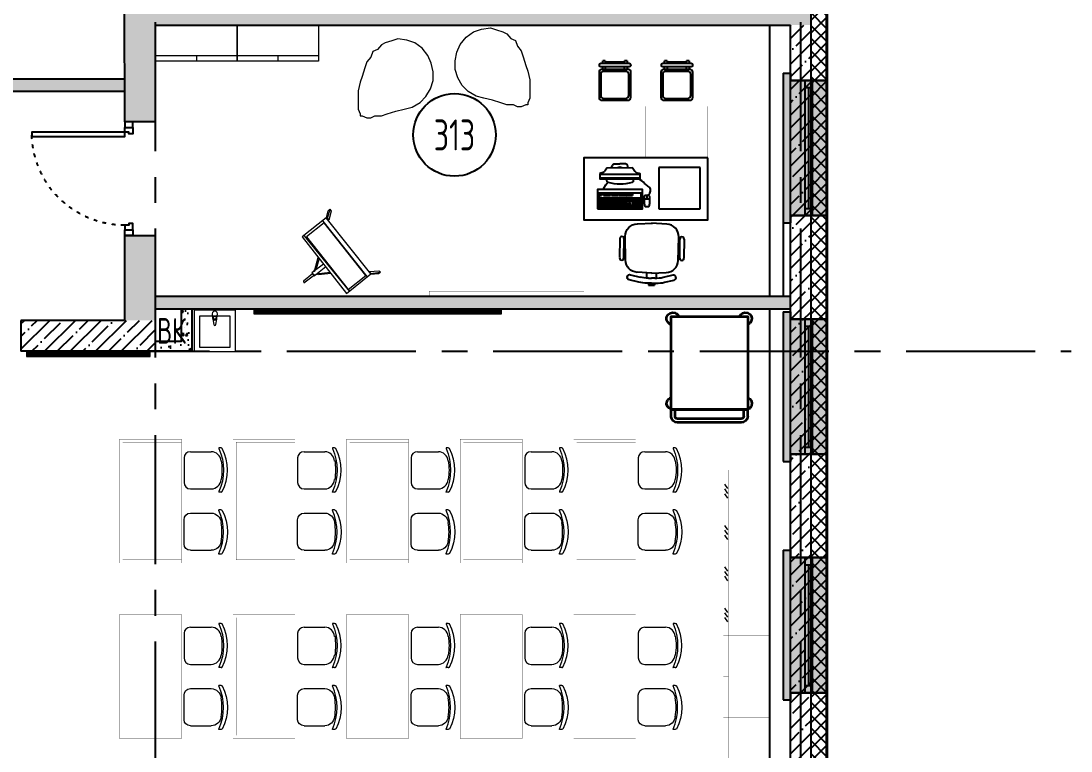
# Model space of a CAD drawing. Header units: millimetres. Extents: x -9318 to 9016603, y 0 to 838141.
# Drawn here: x 124693 to 134866, y 393991 to 401063 of the extents above; entities that cross this region are included whole.
import ezdxf
from ezdxf.enums import TextEntityAlignment as Align

# ---------------------------------------------------------------- set-up
doc = ezdxf.new("R2010")
doc.units = ezdxf.units.MM
for name, pattern in [('ACAD_ISO03W100', [30, 12, -18]), ('CENTER', [2, 1.25, -0.25, 0.25, -0.25]), ('HIDDEN', [6, 4, -2])]:
    doc.linetypes.add(name, pattern=pattern)
for name, color, linetype, lineweight in [('АР_Номер помещения', 1, 'Continuous', 25), ('Сан.техника', 151, 'Continuous', 9), ('ТХ_мебель передв', 250, 'Continuous', 13), ('ТХ_обор_комп принт', 30, 'Continuous', 13)]:
    doc.layers.add(name, color=color, linetype=linetype, lineweight=lineweight)
doc.styles.add('ICOCPEUR', font='isocpeur.ttf')
doc.styles.add('ISOCPEUR', font='isocpeur.ttf', dxfattribs={"width": 0.7})
pattern_1 = [(45, (-887755.71, 501612.85), (-123.743687, 123.743687), []), (45, (-887631.97, 501612.85), (-123.743687, 123.743687), [218.75, -43.75, 0, -43.75])]
pattern_2 = [(50, (5759.64, 336407.27), (215.17805, -18.82564), [22.5, -247.5]), (355, (5759.64, 336407.27), (-41.6254, 225.65764), [18, -198]), (100.45144, (5777.57, 336405.7), (173.55265, 206.832), [19.12206, -210.34263]), (46.1842, (5759.64, 336467.27), (320.1724, -49.6558), [33.75, -371.25]), (96.63564, (5786.32, 336463.14), (280.3986, 292.2356), [28.6831, -315.5141]), (351.18416, (5759.64, 336467.27), (280.3986, 292.2356), [27, -297]), (21, (5789.64, 336452.27), (179.07212, -120.78567), [22.5, -247.5]), (326, (5789.64, 336452.27), (72.9946, 217.545), [18, -198]), (71.45144, (5804.56, 336442.2), (252.0667, 96.75935), [19.12206, -210.34263]), (37.5, (5759.64, 336407.274), (3.647957, 99.868156), [0, -195.6, 0, -201, 0, -198.75]), (7.5, (5759.64, 336407.27), (78.92086, 118.32351), [0, -114.6, 0, -191.1, 0, -75.75]), (327.5, (5692.74, 336407.274), (160.14673, -6.76646), [0, -75, 0, -234, 0, -310.5]), (317.5, (5662.74, 336407.27), (174.95585, 30.0315), [0, -97.5, 0, -155.4, 0, -220.5])]

# ---------------------------------------------------------------- blocks, each defined once
blk = doc.blocks.new('*U591')
h = blk.add_hatch(color=8)
h.dxf.hatch_style = 1
h.paths.add_polyline_path([(-1380, -210), (70, -210), (70, -140), (0, -140), (0, 220), (-1310, 220), (-1310, -140), (-1380, -140)])
at = {"color": 8, "lineweight": 30}
for p, q in [((-1310, -140), (-1310, 220)), ((0, -140), (0, 220))]:
    blk.add_line(p, q, dxfattribs=at)
at = {"color": 8}
for p, q in [((0, 220), (-1310, 220)), ((-1310, 70), (0, 70)), ((-1310, 0), (0, 0)), ((-1240, 0), (-1240, 70)), ((-1240, 35), (-70, 35)), ((-70, 0), (-70, 70)), ((-1380, -210), (-1380, -140)), ((-1380, -140), (-1310, -140)), ((0, -140), (70, -140)), ((70, -210), (70, -140)), ((-1380, -210), (70, -210))]:
    blk.add_line(p, q, dxfattribs=at)
blk = doc.blocks.new('*U592')
h = blk.add_hatch(color=8)
h.dxf.hatch_style = 1
h.paths.add_polyline_path([(-1380, -210), (70, -210), (70, -140), (0, -140), (0, 220), (-1310, 220), (-1310, -140), (-1380, -140)])
at = {"color": 8, "lineweight": 30}
for p, q in [((-1310, -140), (-1310, 220)), ((0, -140), (0, 220))]:
    blk.add_line(p, q, dxfattribs=at)
at = {"color": 8}
for p, q in [((0, 220), (-1310, 220)), ((-1310, 70), (0, 70)), ((-1310, 0), (0, 0)), ((-1240, 0), (-1240, 70)), ((-1240, 35), (-70, 35)), ((-70, 0), (-70, 70)), ((-1380, -210), (-1380, -140)), ((-1380, -140), (-1310, -140)), ((0, -140), (70, -140)), ((70, -210), (70, -140)), ((-1380, -210), (70, -210))]:
    blk.add_line(p, q, dxfattribs=at)
blk = doc.blocks.new('*U593')
h = blk.add_hatch(color=8)
h.dxf.hatch_style = 1
h.paths.add_polyline_path([(-1380, -210), (70, -210), (70, -140), (0, -140), (0, 220), (-1310, 220), (-1310, -140), (-1380, -140)])
at = {"color": 8, "lineweight": 30}
for p, q in [((-1310, -140), (-1310, 220)), ((0, -140), (0, 220))]:
    blk.add_line(p, q, dxfattribs=at)
at = {"color": 8}
for p, q in [((0, 220), (-1310, 220)), ((-1310, 70), (0, 70)), ((-1310, 0), (0, 0)), ((-1240, 0), (-1240, 70)), ((-1240, 35), (-70, 35)), ((-70, 0), (-70, 70)), ((-1380, -210), (-1380, -140)), ((-1380, -140), (-1310, -140)), ((0, -140), (70, -140)), ((70, -210), (70, -140)), ((-1380, -210), (70, -210))]:
    blk.add_line(p, q, dxfattribs=at)
blk = doc.blocks.new('*U1076')
at = {"color": 8}
for points in [[(-55, -80), (-55, 0), (-115, 0), (-115, -40), (-100, -40), (-100, -80), (-55, -80)], [(0, 0), (0, -80), (-55, -80), (-55, 0), (0, 0)], [(-1100, 0), (-1100, -80), (-1045, -80), (-1045, 0), (-1100, 0)], [(-1045, -80), (-1045, 0), (-985, 0), (-985, -40), (-1000, -40), (-1000, -80), (-1045, -80)]]:
    blk.add_lwpolyline(points, dxfattribs=at)
blk.add_lwpolyline([(-100, -80), (-100, -980), (-140, -980), (-140, -80)], close=True, dxfattribs=at)
at = {"color": 8, "linetype": 'ACAD_ISO03W100', "ltscale": 3}
blk.add_arc((-100, -80), 900, 180, 270, dxfattribs=at)
blk = doc.blocks.new('*U468')
at = {"layer": 'АР_Номер помещения', "color": 8}
blk.add_circle((-13868, 1606), 400, dxfattribs=at)
at = {"color": 8, "style": 'ISOCPEUR', "width": 0.7, "flags": 1}
blk.add_attdef('КАТЕГОРИЯ', (-499, -2092), '', height=250, dxfattribs=at)
at = {"layer": 'АР_Номер помещения', "color": 8, "style": 'ISOCPEUR', "width": 0.7}
blk.add_attdef('НОМЕР_ПОМЕЩЕНИЯ', text='', height=300, dxfattribs=at).set_placement((-13868, 1606), align=Align.MIDDLE_CENTER)
blk = doc.blocks.new('сан.техника')
at = {"layer": 'Сан.техника', "color": 8, "linetype": 'Continuous', "lineweight": 5}
for p, q in [((-27, 168), (-79, 161)), ((-27, 168), (-79, 161)), ((-79, 139), (-27, 132)), ((-79, 139), (-27, 132)), ((25, 175), (-17, 171)), ((25, 175), (-17, 171)), ((-17, 129), (25, 125)), ((-17, 129), (25, 125)), ((-15, 164), (0, 164)), ((-15, 164), (0, 164)), ((0, 136), (-15, 136)), ((0, 136), (-15, 136)), ((0, 164), (0, 136)), ((0, 164), (0, 136))]:
    blk.add_line(p, q, dxfattribs=at)
for points in [[(59, 350), (-341, 350), (-341, -50), (59, -50)], [(0, 300), (-300, 300), (-300, 0), (0, 0)], [(0, 300), (-300, 300), (-300, 0), (0, 0)]]:
    blk.add_lwpolyline(points, close=True, dxfattribs=at)
for centre, radius, start, end in [((-78, 150), 11.2, 97.1386, 262.8608), ((-78, 150), 11.2, 97.1386, 262.8608), ((-15, 150), 21.1, 122.7707, 237.2287), ((-15, 150), 21.1, 122.7707, 237.2287), ((-15, 150), 13.6, 89.9997, 269.9997), ((-15, 150), 13.6, 89.9997, 269.9997), ((-15, 150), 21.1, 95.1693, 122.7707), ((-15, 150), 21.1, 95.1693, 122.7707), ((-15, 150), 21.1, 237.2287, 264.8301), ((-15, 150), 21.1, 237.2287, 264.8301), ((25, 150), 25, 269.9997, 89.9997), ((25, 150), 25, 269.9997, 89.9997)]:
    blk.add_arc(centre, radius, start, end, dxfattribs=at)
blk = doc.blocks.new('У058')
at = {"layer": 'ТХ_мебель передв', "color": 8, "ltscale": 100}
for points, const_width in [([(70477.5, 42777), (71077.5, 42777), (71077.5, 41577), (70477.5, 41577)], 2), ([(70507.5, 42747), (71077.5, 42747), (71077.5, 41607), (70507.5, 41607)], 1)]:
    blk.add_lwpolyline(points, close=True, dxfattribs=dict(at, const_width=const_width))
blk = doc.blocks.new('У060')
at = {"layer": 'ТХ_мебель передв', "color": 8, "lineweight": 0, "ltscale": 100, "transparency": 33554687}
for points in [[(66977, 41938), (67178, 41938)], [(67273, 41969), (67252, 41969)], [(66914, 41636), (66914, 41874)], [(66977, 41578), (67178, 41578)], [(67273, 41541), (67252, 41541)]]:
    blk.add_lwpolyline(points, dxfattribs=at)
for centre, radius, start, end in [((66774, 41755), 522, 336.4029, 23.5971), ((66737, 41755), 544, 350.2064, 9.7936)]:
    blk.add_arc(centre, radius, start, end, dxfattribs=at)
for points in [[(66914, 41874), (66914, 41906), (66940, 41938), (66977, 41938)], [(67178, 41938), (67226, 41938), (67268, 41895), (67273, 41848)], [(67252, 41964), (67247, 41964), (67252, 41969), (67252, 41969)], [(67273, 41969), (67279, 41969), (67279, 41964), (67284, 41964)], [(66977, 41578), (66940, 41578), (66914, 41604), (66914, 41636)], [(67273, 41668), (67268, 41615), (67226, 41578), (67178, 41578)], [(67252, 41541), (67252, 41541), (67252, 41541), (67252, 41546)]]:
    blk.add_open_spline(points, degree=3, dxfattribs=at)
blk.add_open_spline([(67284, 41964), (67353, 41832), (67353, 41678), (67284, 41546), (67279, 41546), (67279, 41541), (67273, 41541)], degree=3, knots=[0, 0, 0, 0, 1, 1, 1, 2, 2, 2, 2], dxfattribs=at)
blk = doc.blocks.new('A$C3da1b1ea')
at = {"color": 8, "lineweight": 0}
blk.add_lwpolyline([(0, 0), (50, 0), (50, -1200), (0, -1200), (0, 0)], dxfattribs=at)
blk = doc.blocks.new('У063-2')
at = {"layer": 'ТХ_обор_комп принт', "color": 8, "lineweight": 35}
blk.add_lwpolyline([(68858, 41841), (68858, 41100), (67958, 41100), (67958, 41841)], close=True, dxfattribs=at)
for points in [[(68858, 41100), (68858, 41841)], [(68921, 41841), (68858, 41841)], [(68921, 41804), (68858, 41804)], [(68948, 41778), (68948, 41159)], [(68985, 41778), (68985, 41159)], [(68921, 41137), (68858, 41137)], [(68921, 41100), (68858, 41100)]]:
    blk.add_lwpolyline(points, dxfattribs=at)
for points, knots in [([(67958, 41762), (67926, 41772), (67911, 41804), (67921, 41841), (67932, 41873), (67963, 41889), (67995, 41878), (68016, 41873), (68032, 41857), (68038, 41841)], [0, 0, 0, 0, 1, 1, 1, 2, 2, 2, 3, 3, 3, 3]), ([(68741, 41841), (68752, 41873), (68784, 41889), (68821, 41878), (68837, 41873), (68852, 41857), (68858, 41841)], [0, 0, 0, 0, 1, 1, 1, 2, 2, 2, 2]), ([(68038, 41100), (68027, 41069), (67990, 41047), (67958, 41058), (67926, 41069), (67911, 41106), (67921, 41137), (67926, 41153), (67942, 41169), (67958, 41174)], [0, 0, 0, 0, 1, 1, 1, 2, 2, 2, 3, 3, 3, 3]), ([(68858, 41100), (68847, 41069), (68815, 41047), (68784, 41058), (68762, 41063), (68747, 41079), (68741, 41100)], [0, 0, 0, 0, 1, 1, 1, 2, 2, 2, 2]), ([(68985, 41164), (68985, 41127), (68958, 41100), (68927, 41100), (68927, 41100), (68927, 41100), (68921, 41100)], [0, 0, 0, 0, 1, 1, 1, 2, 2, 2, 2]), ([(68948, 41159), (68948, 41148), (68937, 41137), (68927, 41137), (68927, 41137), (68927, 41137), (68921, 41137)], [0, 0, 0, 0, 1, 1, 1, 2, 2, 2, 2])]:
    blk.add_open_spline(points, degree=3, knots=knots, dxfattribs=at)
for points in [[(68921, 41841), (68958, 41841), (68985, 41809), (68985, 41778)], [(68921, 41804), (68937, 41804), (68948, 41788), (68948, 41778)]]:
    blk.add_open_spline(points, degree=3, dxfattribs=at)
blk = doc.blocks.new('У062-2')
at = {"layer": 'ТХ_мебель передв', "color": 8, "ltscale": 100}
for p, q in [((73687, 43374.5), (73729.5, 43402.5)), ((73733, 43374.5), (73775.5, 43402.5)), ((73779, 43374.5), (73821.5, 43402.5)), ((74087, 43374.5), (74129.5, 43402.5)), ((74133, 43374.5), (74175.5, 43402.5)), ((74179, 43374.5), (74221.5, 43402.5))]:
    blk.add_line(p, q, dxfattribs=at)
for points, const_width in [([(73549.5, 43813.5), (74349.5, 43813.5), (74349.5, 43363.5), (73549.5, 43363.5)], 2), ([(73549.5, 43363.5), (74349.5, 43363.5), (74349.5, 43413.5), (73549.5, 43413.5)], 1)]:
    blk.add_lwpolyline(points, close=True, dxfattribs=dict(at, const_width=const_width))
at = {"layer": 'ТХ_мебель передв', "color": 8, "ltscale": 100, "const_width": 1}
blk.add_lwpolyline([(73949.5, 43413.5), (73949.5, 43363.5)], dxfattribs=at)
blk = doc.blocks.new('стол с тумбой 1200х600')
at = {"color": 8}
blk.add_lwpolyline([(-19012, 19801), (-19012, 21001), (-19612, 21001), (-19612, 19801)], close=True, dxfattribs=at)
at = {"color": 8, "linetype": 'HIDDEN', "ltscale": 0.1}
blk.add_lwpolyline([(-19505, 19875), (-19105, 19875), (-19105, 20275), (-19505, 20275)], close=True, dxfattribs=at)
blk = doc.blocks.new('М-60')
at = {"color": 8, "extrusion": (-6.19742e-05, 0.000470712, 1)}
for p, q in [((7035202, 1186569, 0), (7035439, 1186576, 0)), ((7035415, 1186627, 0), (7035232, 1186627, 0)), ((7035232, 1186586, 0), (7035416, 1186587, 0)), ((7034998, 1186438, 0), (7035020, 1186531, 0)), ((7035068, 1186520, 0), (7035047, 1186426, 0)), ((7035049, 1186549, 0), (7035051, 1186549, 0)), ((7035086, 1186313, 0), (7035093, 1186455, 0)), ((7035563, 1186460, 0), (7035570, 1186313, 0)), ((7034989, 1186313, 0), (7034989, 1186356, 0)), ((7035038, 1186361, 0), (7035088, 1186361, 0)), ((7034971, 1186283, 0), (7034970, 1186343, 0)), ((7034989, 1186343, 0), (7034971, 1186343, 0)), ((7034971, 1186343, 0), (7034971, 1186283, 0)), ((7034989, 1186283, 0), (7034971, 1186283, 0)), ((7034989, 1186313, 0), (7034989, 1186343, 0)), ((7034989, 1186313, 0), (7034989, 1186283, 0)), ((7034989, 1186313, 0), (7034990, 1186270, 0)), ((7035037, 1186344, 0), (7035037, 1186313, 0)), ((7035038, 1186283, 0), (7035037, 1186314, 0)), ((7035038, 1186266, 0), (7035089, 1186266, 0)), ((7035086, 1186315, 0), (7035095, 1186173, 0)), ((7035565, 1186174, 0), (7035570, 1186322, 0)), ((7035000, 1186188, 0), (7035023, 1186096, 0)), ((7035071, 1186108, 0), (7035048, 1186201, 0)), ((7035053, 1186078, 0), (7035054, 1186078, 0)), ((7035206, 1186060, 0), (7035443, 1186057, 0)), ((7035236, 1186044, 0), (7035420, 1186046, 0)), ((7035420, 1186005, 0), (7035237, 1186003, 0))]:
    blk.add_line(p, q, dxfattribs=at)
for centre, start, end in [((7035230, 1186606, 122), 84.9987, 275.5247), ((7035417, 1186607, 122), 264.9987, 95.5247), ((7035234, 1186024, 122), 85.3479, 275.874), ((7035422, 1186026, 122), 265.3479, 95.874)]:
    blk.add_arc(centre, 20.6, start, end, dxfattribs=at)
at = {"color": 8, "extrusion": (6.19742e-05, -0.000470712, -1)}
for centre, major_axis, start_param, end_param in [((7035043, 1186525, 0), (15.6, 18.5, 0), 4.240369, 5.829345), ((7035213, 1186449, 0), (77.8, 92.6, 0), 4.061153, 5.558057), ((7035442, 1186455, 0), (77.8, 92.6, 0), -0.725128, 0.826554), ((7035045, 1186525, 0), (15.6, 18.5, 0), -0.45384, 1.098777), ((7035352, 1186356, 0), (-278, 234, 0), 5.584367, 5.811166), ((7035400, 1186344, 0), (234, 278, 0), 4.01357, 4.240369)]:
    blk.add_ellipse(centre, major_axis=major_axis, ratio=1, start_param=start_param, end_param=end_param, dxfattribs=at)
at = {"color": 8, "extrusion": (-6.19742e-05, 0.000470712, 1)}
for centre, major_axis, start_param, end_param in [((7035353, 1186275, 0), (-274, -238, 0), 5.584367, 5.811166), ((7035401, 1186288, 0), (238, -274, 0), 4.01357, 4.240369), ((7035215, 1186180, 0), (79.2, -91.4, 0), 4.061153, 5.558057), ((7035444, 1186178, 0), (79.2, -91.4, 0), -0.725128, 0.826554), ((7035047, 1186101, 0), (15.8, -18.3, 0), 4.240369, 5.829345), ((7035048, 1186102, 0), (15.8, -18.3, 0), -0.45384, 1.098777)]:
    blk.add_ellipse(centre, major_axis=major_axis, ratio=1, start_param=start_param, end_param=end_param, dxfattribs=at)
blk = doc.blocks.new('стул 5  340х340')
at = {"color": 8, "linetype": 'ByBlock', "extrusion": (-6.19742e-05, 0.000470712, 1)}
for p, q in [((-15375, 16628, 197), (-15375, 16620, 197)), ((-15087, 16642, 197), (-15361, 16642, 197)), ((-15361, 16606, 197), (-15087, 16606, 197)), ((-15341, 16665, 197), (-15316, 16665, 197)), ((-15341, 16665, 197), (-15341, 16642, 197)), ((-15341, 16606, 197), (-15341, 16583, 197)), ((-15316, 16642, 197), (-15316, 16665, 197)), ((-15316, 16653, 197), (-15129, 16653, 197)), ((-15316, 16583, 197), (-15316, 16606, 197)), ((-15129, 16665, 197), (-15104, 16665, 197)), ((-15129, 16665, 197), (-15129, 16642, 197)), ((-15129, 16606, 197), (-15129, 16583, 197)), ((-15104, 16642, 197), (-15104, 16665, 197)), ((-15104, 16583, 197), (-15104, 16606, 197)), ((-15073, 16620, 197), (-15073, 16628, 197))]:
    blk.add_line(p, q, dxfattribs=at)
at = {"color": 8, "ltscale": 100, "extrusion": (-6.19742e-05, 0.000470712, 1), "elevation": 206}
for points in [[(-15348, 16583), (-15097, 16583, -0.414169), (-15068, 16554), (-15068, 16312, -0.414258), (-15097, 16283), (-15348, 16283, -0.414169), (-15377, 16312), (-15377, 16554, -0.414258)], [(-15328, 16563), (-15114, 16563, -0.414214), (-15085, 16534), (-15085, 16331, -0.414214), (-15114, 16302), (-15328, 16302, -0.414214), (-15357, 16331), (-15357, 16534, -0.414214)]]:
    blk.add_lwpolyline(points, format="xyb", close=True, dxfattribs=at)
at = {"color": 8, "linetype": 'ByBlock', "extrusion": (-6.19742e-05, 0.000470712, 1)}
for centre, start, end in [((-15361, 16628, 206), 90, 180), ((-15361, 16620, 206), 180, 270), ((-15087, 16628, 206), 0, 90), ((-15087, 16620, 206), 270, 0)]:
    blk.add_arc(centre, 13.9, start, end, dxfattribs=at)
blk = doc.blocks.new('ПК-2')
at = {"color": 8, "extrusion": (6.19742e-05, -0.000470712, 1)}
for p, q in [((7035967, 1186828, 95), (7035877, 1186827, 95)), ((7035877, 1186827, 95), (7035878, 1186571, 95)), ((7035895, 1186827, 95), (7035896, 1186571, 95)), ((7035913, 1186828, 95), (7035914, 1186571, 95)), ((7035931, 1186828, 95), (7035932, 1186571, 95)), ((7035949, 1186828, 95), (7035950, 1186571, 95)), ((7035967, 1186828, 95), (7035968, 1186571, 95)), ((7036008, 1186828, 95), (7035990, 1186828, 95)), ((7036149, 1186443, 95), (7036148, 1186828, 95)), ((7036200, 1186830, 95), (7036150, 1186830, 95)), ((7036158, 1186441, 95), (7036157, 1186830, 95)), ((7036194, 1186441, 95), (7036193, 1186830, 95)), ((7036212, 1186795, 95), (7036202, 1186828, 95)), ((7036253, 1186762, 95), (7036224, 1186780, 95)), ((7036256, 1186513, 95), (7036255, 1186758, 95)), ((7036294, 1186692, 95), (7036295, 1186635, 95)), ((7035878, 1186566, 95), (7035878, 1186512, 95)), ((7035896, 1186566, 95), (7035896, 1186512, 95)), ((7035932, 1186567, 95), (7035932, 1186513, 95)), ((7035950, 1186567, 95), (7035950, 1186513, 95)), ((7035968, 1186567, 95), (7035968, 1186513, 95)), ((7036295, 1186579, 95), (7036295, 1186635, 95)), ((7035878, 1186508, 95), (7035878, 1186436, 95)), ((7035896, 1186508, 95), (7035896, 1186454, 95)), ((7035914, 1186549, 95), (7035914, 1186531, 95)), ((7035914, 1186508, 95), (7035914, 1186436, 95)), ((7035932, 1186508, 95), (7035932, 1186454, 95)), ((7035950, 1186508, 95), (7035950, 1186436, 95)), ((7035968, 1186508, 95), (7035968, 1186436, 95)), ((7036213, 1186476, 95), (7036203, 1186443, 95)), ((7036254, 1186509, 95), (7036224, 1186491, 95)), ((7035878, 1186436, 95), (7035968, 1186436, 95)), ((7036201, 1186441, 95), (7036151, 1186441, 95))]:
    blk.add_line(p, q, dxfattribs=at)
at = {"color": 8, "extrusion": (6.19742e-05, -0.000470712, 1), "elevation": -28}
for points in [[(7035859, 1186850), (7035860, 1186414), (7036049, 1186414), (7036048, 1186850)], [(7035873, 1186837), (7035873, 1186427), (7036013, 1186427), (7036012, 1186837)]]:
    blk.add_lwpolyline(points, close=True, dxfattribs=at)
for points in [[(7035895, 1186802), (7035877, 1186802)], [(7035895, 1186785), (7035877, 1186785)], [(7035895, 1186759), (7035877, 1186759)], [(7035913, 1186785), (7035895, 1186785)], [(7035913, 1186768), (7035895, 1186768)], [(7035931, 1186797), (7035913, 1186797)], [(7035931, 1186779), (7035913, 1186779)], [(7035931, 1186762), (7035913, 1186762)], [(7035949, 1186802), (7035931, 1186802)], [(7035949, 1186785), (7035931, 1186785)], [(7035949, 1186768), (7035931, 1186768)], [(7035967, 1186811), (7035949, 1186811)], [(7035967, 1186794), (7035949, 1186794)], [(7035967, 1186776), (7035949, 1186776)], [(7035967, 1186759), (7035949, 1186759)], [(7035990, 1186828), (7035990, 1186811)], [(7036008, 1186811), (7035990, 1186811)], [(7035990, 1186794), (7035990, 1186725)], [(7036008, 1186794), (7035990, 1186794)], [(7036008, 1186777), (7035990, 1186776)], [(7036008, 1186759), (7035990, 1186759)], [(7036008, 1186828), (7036008, 1186811)], [(7036008, 1186794), (7036008, 1186725)], [(7036048, 1186795), (7036093, 1186771), (7036117, 1186752)], [(7035913, 1186751), (7035895, 1186751)], [(7035913, 1186734), (7035895, 1186734)], [(7035913, 1186716), (7035895, 1186716)], [(7035913, 1186699), (7035895, 1186699)], [(7035913, 1186682), (7035895, 1186682)], [(7035913, 1186665), (7035895, 1186665)], [(7035931, 1186745), (7035913, 1186745)], [(7035931, 1186728), (7035913, 1186728)], [(7035931, 1186711), (7035913, 1186711)], [(7035931, 1186694), (7035913, 1186694)], [(7035931, 1186677), (7035913, 1186677)], [(7035931, 1186660), (7035913, 1186660)], [(7035949, 1186751), (7035931, 1186751)], [(7035949, 1186734), (7035931, 1186734)], [(7035949, 1186717), (7035931, 1186717)], [(7035949, 1186699), (7035931, 1186699)], [(7035949, 1186682), (7035931, 1186682)], [(7035949, 1186665), (7035931, 1186665)], [(7035967, 1186742), (7035949, 1186742)], [(7035967, 1186725), (7035949, 1186725)], [(7035967, 1186708), (7035949, 1186708)], [(7035967, 1186691), (7035949, 1186691)], [(7035967, 1186674), (7035949, 1186674)], [(7035967, 1186657), (7035949, 1186657)], [(7036008, 1186742), (7035990, 1186742)], [(7036008, 1186725), (7035990, 1186725)], [(7035990, 1186717), (7035990, 1186648)], [(7036008, 1186717), (7035990, 1186717)], [(7036008, 1186700), (7035990, 1186700)], [(7036008, 1186682), (7035990, 1186682)], [(7036008, 1186665), (7035990, 1186665)], [(7036008, 1186717), (7036008, 1186648)], [(7035895, 1186640), (7035877, 1186639)], [(7035896, 1186614), (7035878, 1186614)], [(7035896, 1186597), (7035878, 1186597)], [(7035968, 1186571), (7035878, 1186571)], [(7035896, 1186567), (7035878, 1186567)], [(7035913, 1186648), (7035895, 1186648)], [(7035913, 1186631), (7035895, 1186631)], [(7035914, 1186614), (7035896, 1186614)], [(7035931, 1186643), (7035913, 1186643)], [(7035932, 1186626), (7035914, 1186626)], [(7035932, 1186608), (7035914, 1186608)], [(7035949, 1186648), (7035931, 1186648)], [(7035949, 1186631), (7035931, 1186631)], [(7035950, 1186614), (7035932, 1186614)], [(7035950, 1186597), (7035932, 1186597)], [(7035968, 1186567), (7035932, 1186567)], [(7035967, 1186640), (7035949, 1186640)], [(7035968, 1186623), (7035950, 1186623)], [(7035968, 1186605), (7035950, 1186605)], [(7036008, 1186648), (7035990, 1186648)], [(7035990, 1186640), (7035990, 1186571)], [(7036008, 1186640), (7035990, 1186640)], [(7036008, 1186623), (7035990, 1186623)], [(7036008, 1186606), (7035990, 1186605)], [(7036008, 1186588), (7035990, 1186588)], [(7036008, 1186571), (7035990, 1186571)], [(7035990, 1186567), (7035990, 1186513)], [(7036008, 1186567), (7035990, 1186567)], [(7036008, 1186640), (7036008, 1186571)], [(7036008, 1186567), (7036008, 1186513)], [(7035914, 1186549), (7035878, 1186549)], [(7035914, 1186531), (7035878, 1186531)], [(7035896, 1186513), (7035878, 1186513)], [(7035968, 1186508), (7035878, 1186508)], [(7035968, 1186472), (7035878, 1186472)], [(7035968, 1186454), (7035878, 1186454)], [(7035968, 1186490), (7035896, 1186490)], [(7035968, 1186549), (7035932, 1186549)], [(7035968, 1186531), (7035932, 1186531)], [(7035968, 1186513), (7035932, 1186513)], [(7036008, 1186549), (7035990, 1186549)], [(7036008, 1186531), (7035990, 1186531)], [(7036008, 1186513), (7035990, 1186513)], [(7036008, 1186513), (7035990, 1186513)], [(7035990, 1186372), (7035957, 1186372)]]:
    blk.add_lwpolyline(points, dxfattribs=at)
for points in [[(7035990, 1186372, 0.397637), (7036050, 1186338, 0.110351), (7036067, 1186345, 0.08312), (7036080, 1186362, 0.014729), (7036105, 1186395, 0.170175), (7036149, 1186454, -0.037673)], [(7035968, 1186399, 0.114539), (7035964, 1186398, 0.103755), (7035960, 1186395, 0.091433), (7035958, 1186390, 0.084292), (7035957, 1186385), (7035957, 1186358, 0.084292), (7035958, 1186353, 0.091433), (7035960, 1186349, 0.103755), (7035964, 1186346, 0.114539), (7035968, 1186345, 0.114539)]]:
    blk.add_lwpolyline(points, format="xyb", dxfattribs=at)
blk.add_lwpolyline([(7035882, 1186385), (7035882, 1186358, 0.19919), (7035884, 1186354, 0.098412), (7035891, 1186348, 0.055653), (7035901, 1186346, 0.042416), (7035915, 1186345), (7035979, 1186345, 0.114539), (7035983, 1186346, 0.103755), (7035987, 1186349, 0.091433), (7035989, 1186353, 0.084292), (7035990, 1186358), (7035990, 1186385, 0.084292), (7035989, 1186390, 0.091433), (7035986, 1186395, 0.103755), (7035983, 1186398, 0.114539), (7035978, 1186399), (7035914, 1186399, 0.042416), (7035901, 1186397, 0.055653), (7035891, 1186395, 0.098412), (7035884, 1186389, 0.19919)], format="xyb", close=True, dxfattribs=at)
at = {"color": 8, "extrusion": (6.19742e-05, -0.000470712, 1)}
for centre, radius, start, end in [((7036134, 1186746, -28), 18, 82.9331, 161.3058), ((7036116, 1186601, -28), 164, 78.7654, 82.9331), ((7036150, 1186828, -28), 1.8, 90.1091, 180.1091), ((7036200, 1186828, -28), 1.8, 0.1091, 90.1091), ((7036238, 1186803, -28), 27, 197.1145, 238.1415), ((7036251, 1186758, -28), 4.5, 0.1091, 59.6301), ((7036579, 1186631, -28), 477, 165.3648, 179.8791), ((7036293, 1186966, -28), 256, 261.5096, 266.4787), ((7036229, 1186635, -28), 33.8, 322.7271, 37.4911), ((7036276, 1186692, -28), 18, 0.1091, 86.4787), ((7036579, 1186635, -28), 477, 180.3391, 194.8534), ((7036295, 1186305, -28), 256, 93.7395, 98.7086), ((7036277, 1186579, -28), 18, 273.7395, 0.1091), ((7036135, 1186519, -28), 18, 198.9124, 277.2851), ((7036116, 1186664, -28), 164, 277.2851, 281.4528), ((7036239, 1186468, -28), 27, 122.0766, 163.1037), ((7036251, 1186513, -28), 4.5, 300.5881, 0.1091), ((7036151, 1186443, -28), 1.8, 180.1091, 270.1091), ((7036201, 1186443, -28), 1.8, 270.1091, 0.1091)]:
    blk.add_arc(centre, radius, start, end, dxfattribs=at)
blk = doc.blocks.new('Мольберт')
at = {"layer": 'ТХ_мебель передв', "color": 8, "lineweight": 0, "ltscale": 100, "transparency": 33554687}
for p, q in [((276894, -54031), (277535, -54295)), ((276815, -54237), (277445, -54507)), ((277445, -54639), (277423, -54544))]:
    blk.add_line(p, q, dxfattribs=at)
for points in [[(277291, -54010), (277334, -53904), (277323, -53893), (277270, -54010)], [(276794, -54279), (277434, -54549), (277550, -54274), (276910, -53999)], [(276831, -54242), (277429, -54496), (277513, -54295), (276915, -54041)], [(277254, -54031), (277259, -54020), (277238, -54036)], [(277286, -54036), (277291, -54036), (277291, -54052)], [(277445, -54639), (277423, -54629), (277402, -54539), (277434, -54549), (277429, -54539), (277450, -54618)]]:
    blk.add_lwpolyline(points, close=True, dxfattribs=at)
for points in [[(277244, -54142), (277302, -54015), (277270, -53999), (277212, -54131)], [(277148, -54100), (277238, -54036), (277238, -54031), (277138, -54100)], [(277307, -54168), (277281, -54057), (277291, -54052), (277318, -54174)], [(276804, -54279), (276720, -54338), (276741, -54338), (276815, -54290), (276794, -54279), (276794, -54274), (276730, -54317), (276720, -54338)]]:
    blk.add_lwpolyline(points, dxfattribs=at)
blk = doc.blocks.new('Шкаф канцелярский закрытый')
at = {"layer": 'ТХ_мебель передв', "color": 8}
blk.add_lwpolyline([(207495, -155297), (207495, -154509), (207146, -154509), (207146, -155297)], close=True, dxfattribs=at)
for points in [[(207199, -154509), (207199, -155297)], [(207199, -154903), (207146, -154903)]]:
    blk.add_lwpolyline(points, dxfattribs=at)
blk = doc.blocks.new('У081')
at = {"layer": 'ТХ_мебель передв', "color": 8, "lineweight": 0, "ltscale": 100, "transparency": 33554687}
blk.add_lwpolyline([(136392, 64096), (136373, 64154), (136354, 64217), (136334, 64255), (136290, 64293), (136271, 64338), (136214, 64357), (136169, 64395), (136112, 64414), (136029, 64440), (135972, 64459), (135890, 64478), (135807, 64478), (135750, 64478), (135712, 64478), (135667, 64459), (135648, 64459), (135648, 64440), (135629, 64395), (135629, 64357), (135648, 64319), (135648, 64255), (135667, 64198), (135693, 64116), (135712, 64033), (135731, 63957), (135775, 63880), (135833, 63823), (135909, 63779), (135991, 63753), (136074, 63753), (136157, 63772), (136233, 63804), (136303, 63861), (136354, 63931), (136379, 64008)], close=True, dxfattribs=at)
blk = doc.blocks.new('У051-2')
at = {"layer": 'ТХ_мебель передв', "color": 8, "ltscale": 100}
for points, const_width in [([(73549.5, 44725), (74349.5, 44725), (74349.5, 44275), (73549.5, 44275)], 2), ([(73549.5, 44275), (74349.5, 44275), (74349.5, 44325), (73549.5, 44325)], 1)]:
    blk.add_lwpolyline(points, close=True, dxfattribs=dict(at, const_width=const_width))
at = {"layer": 'ТХ_мебель передв', "color": 8, "ltscale": 100, "const_width": 1}
blk.add_lwpolyline([(73949.5, 44325), (73949.5, 44275)], dxfattribs=at)

msp = doc.modelspace()

# ---------------------------------------------------------------- hatches: boundary and pattern name
at = {"ltscale": 100}
h = msp.add_hatch(dxfattribs=at)
h.set_pattern_fill('ANSI37', color=256, scale=700)
h.set_pattern_definition([(45, (-881264.54, 440766.49), (-61.871843, 61.871843), []), (135, (-881264.54, 440766.49), (-61.871843, -61.871843), [])])
h.paths.add_polyline_path([(78661.91, 438782.96), (81791.91, 438782.96), (81791.91, 435852.96), (84912.07, 435852.96), (84912.07, 427832.96), (81111.91, 427832.96), (81111.91, 427702.96), (75721.91, 427702.96), (75721.91, 419092.96), (80697.1, 419092.96), (80697.1, 423057.96), (115497.1, 423057.96), (115497.1, 419092.96), (125997.1, 419092.96), (125997.1, 401222.96), (132347.11, 401222.96), (132347.08, 391512.96), (119247.1, 391512.96), (119247.1, 397862.96), (111367.1, 397862.96), (111367.1, 403052.96), (102831.79, 403052.96), (102831.79, 402652.96), (102981.79, 402652.96), (102981.79, 402902.96), (111217.1, 402902.96), (111217.1, 397712.96), (119097.1, 397712.96), (119097.1, 391362.96), (132497.08, 391362.96), (132497.11, 401372.96), (126147.1, 401372.96), (126147.1, 419242.96), (115647.1, 419242.96), (115647.1, 423207.96), (80547.1, 423207.96), (80547.1, 419242.96), (75871.91, 419242.96), (75871.91, 427552.96), (81261.91, 427552.96), (81261.91, 427682.96), (85062.07, 427682.96), (85062.07, 436002.96), (81941.91, 436002.96), (81941.91, 438932.96), (78811.91, 438932.96), (78811.91, 439351.77), (78666.33, 439351.77)])
h = msp.add_hatch(dxfattribs=at)
h.set_pattern_fill('ANSI35', color=256, scale=700)
h.set_pattern_definition(pattern_1)
h.paths.add_polyline_path([(125997.1, 398984.67), (125697.1, 398984.67), (125697.1, 398162.96), (125997.1, 398162.96)])
h.paths.add_polyline_path([(125697.1, 400084.67), (125997.1, 400084.67), (125997.1, 401022.96), (132147.1, 401022.96), (132347.1, 401022.96), (132347.1, 401222.96), (125997.1, 401222.96), (125997.1, 418893.31), (125797.1, 418892.6), (125797.1, 401222.96), (125697.1, 401222.96)])
h = msp.add_hatch(dxfattribs=at)
h.set_pattern_fill('ANSI35', color=256, scale=700)
h.set_pattern_definition(pattern_1)
h.paths.add_polyline_path([(132347.1, 401022.96), (132147.1, 401022.96), (132147.1, 391712.96), (132147.1, 391512.96), (132347.1, 391512.96)])
h = msp.add_hatch(dxfattribs=at)
h.set_pattern_fill('AR-CONC', color=256, scale=30)
h.set_pattern_definition(pattern_2)
h.paths.add_polyline_path([(119506.74, 400502.96), (125697.1, 400502.96), (125697.1, 400382.96), (119422.1, 400383.8), (119507.45, 400382.96)])
h = msp.add_hatch(dxfattribs=at)
h.set_pattern_fill('AR-CONC', color=256, scale=30)
h.set_pattern_definition(pattern_2)
h.paths.add_polyline_path([(132147.1, 398395.92), (125997.43, 398395.92), (125997.43, 398275.92), (132147.1, 398275.92)])
h = msp.add_hatch(dxfattribs=at)
h.set_pattern_fill('AR-CONC', color=256, scale=30)
h.set_pattern_definition(pattern_2)
h.paths.add_polyline_path([(126347.43, 397875.92), (126347.43, 398275.92), (126247.43, 398275.92), (126247.43, 397975.92), (125997.43, 397975.92), (125997.43, 397875.92)])
h = msp.add_hatch(dxfattribs=at)
h.set_pattern_fill('ANSI35', color=256, scale=700)
h.set_pattern_definition([(45, (-887334.66, 507962.85), (-123.743687, 123.743687), []), (45, (-887210.91, 507962.85), (-123.743687, 123.743687), [218.75, -43.75, 0, -43.75])])
h.paths.add_polyline_path([(125997.1, 398162.96), (125697.1, 398162.96), (124692.75, 398162.96), (124692.75, 397862.96), (125997.1, 397862.96)])

# ---------------------------------------------------------------- linework, layer by layer
at = {"linetype": 'CENTER', "ltscale": 1000}
for p, q in [((125997.1, 389801.69), (125997.1, 424109.16)), ((132247.1, 389801.69), (132247.1, 424109.16)), ((51268.34, 397862.96), (134865.51, 397862.96))]:
    msp.add_line(p, q, dxfattribs=at)
at = {"ltscale": 100}
for p, q in [((125697.43, 400084.67), (125697.1, 401222.96)), ((132347.1, 391512.96), (132347.1, 401222.96)), ((125997.1, 400084.67), (125997.1, 401022.96)), ((125997.1, 401022.96), (132147.1, 401022.96)), ((131947.1, 398395.92), (131947.1, 401022.96)), ((132147.1, 391712.96), (132147.1, 401022.96)), ((132077.43, 399107.88), (132077.43, 398395.88)), ((125697.43, 398984.67), (125997.43, 398984.67)), ((125997.1, 397862.96), (125997.1, 398984.67)), ((131947.1, 391912.96), (131947.1, 398275.92)), ((125697.1, 398162.96), (124692.75, 398162.96)), ((124692.75, 398162.96), (124692.75, 397862.96)), ((125997.1, 397862.96), (124692.75, 397862.96))]:
    msp.add_line(p, q, dxfattribs=at)
for points in [[(132497.08, 391362.96), (132497.47, 401372.96)], [(132507.08, 391352.96), (132507.47, 401382.96)], [(119507.1, 400502.96), (125697.1, 400502.96)], [(119507.1, 400382.96), (125697.1, 400382.96)], [(125997.43, 400084.67), (125697.43, 400084.67)], [(125697.1, 398984.67), (125697.1, 398162.96)], [(125997.43, 398395.92), (132147.1, 398395.92)], [(126347.1, 398275.92), (126347.1, 397862.96), (125997.1, 397862.96), (125997.1, 397962.96), (126247.1, 397962.96), (126247.1, 398275.92)], [(125997.43, 398275.92), (132147.1, 398275.92)]]:
    msp.add_lwpolyline(points, dxfattribs=at)
for points, const_width in [([(131347.1, 399735.88), (130147.1, 399735.88), (130147.1, 400235.88)], 2), ([(130747.1, 400235.88), (130747.1, 399735.88)], 2), ([(131347.1, 400235.88), (131347.1, 399735.88)], 2), ([(125944.92, 397837.91), (124744.92, 397837.91)], 50)]:
    msp.add_lwpolyline(points, dxfattribs=dict(at, const_width=const_width))
for points in [[(130147.1, 400235.88, 2, 2, 0), (131347.1, 400235.88, 0, 0, 0)], [(129347.26, 398250.92, 50, 50, 0), (126947.26, 398250.92, 0, 0, 0)]]:
    msp.add_lwpolyline(points, format="xyseb", dxfattribs=at)
at = {"lineweight": 0, "ltscale": 100, "transparency": 33554687, "const_width": 2}
msp.add_lwpolyline([(128647.1, 398395.88), (128647.1, 398445.88), (130147.1, 398445.88), (130147.1, 398395.88)], close=True, dxfattribs=at)

# ---------------------------------------------------------------- block references
at = {"xscale": -1}
for name, p, rotation in [('Шкаф канцелярский закрытый', (281294.45, 193527.45), 270), ('Шкаф канцелярский закрытый', (282083.29, 193527.45), 270), ('У081', (65144.84, 264603.61), 270), ('*U1076', (125777.43, 400084.67), 270), ('У060', (59358.61, 438467.75), 180), ('У060', (60458.61, 438467.75), 180), ('У060', (61558.61, 438467.75), 180), ('У060', (62658.61, 438467.75), 180), ('У060', (63758.61, 438467.75), 180), ('У060', (59358.61, 436767.75), 180), ('У060', (60458.61, 436767.75), 180), ('У060', (61558.61, 436767.75), 180), ('У060', (62658.61, 436767.75), 180), ('У060', (63758.61, 436767.75), 180)]:
    msp.add_blockref(name, p, dxfattribs=dict(at, rotation=rotation))
for name, p, rotation in [('У081', (192438.84, 264497.11), 90), ('*U593', (132287.43, 399177.92), 270), ('стол с тумбой 1200х600', (151148.21, 418748.06), 90), ('ПК-2', (1303731.48, -6638862.76, -94.96), 89.89091805478239), ('Мольберт', (345164.83, 218510.91), 151.4139230194709), ('М-60', (1205080.95, -6654443.94, 0.04), 89.08873266248858), ('сан.техника', (126720.52, 398202.18), 89.99999999999999), ('У063-2', (89892.05, 466156.89), 270), ('*U592', (132287.43, 396865.92), 270), ('У062-2', (88133.6, 470262.46), 270), ('*U591', (132287.43, 394555.92), 270), ('У062-2', (88133.6, 469462.46), 270), ('У051-2', (87222.1, 468662.46), 270), ('У051-2', (87222.1, 467862.46), 270)]:
    msp.add_blockref(name, p, dxfattribs=dict(rotation=rotation))
at = {"ltscale": 100, "xscale": -1}
for p in [(115224.64, 384011.62, -197), (115824.64, 384011.62, -197)]:
    msp.add_blockref('стул 5  340х340', p, dxfattribs=at)
ref = msp.add_blockref('*U468', (142760.91, 398353.58))
ref.add_attrib('НОМЕР_ПОМЕЩЕНИЯ', '313', dxfattribs={"layer": 'АР_Номер помещения', "color": 8, "height": 300, "style": 'ISOCPEUR', "width": 0.7}).set_placement((128892.42, 399959.2), align=Align.MIDDLE_CENTER)
at = {"lineweight": 0, "xscale": -1, "rotation": 90}
for p in [(126947.26, 398275.92), (128147.26, 398275.92), (124744.92, 397862.91)]:
    msp.add_blockref('A$C3da1b1ea', p, dxfattribs=at)
for name, p in [('У058', (55169.76, 354235.77)), ('У058', (56269.76, 354235.77)), ('У058', (57369.76, 354235.77)), ('У058', (58469.76, 354235.77)), ('У058', (59569.76, 354235.77)), ('У060', (59358.61, 354357.79)), ('У060', (60458.61, 354357.79)), ('У060', (61558.61, 354357.79)), ('У060', (62658.61, 354357.79)), ('У060', (63758.61, 354357.79)), ('У058', (55169.76, 352535.77)), ('У058', (56269.76, 352535.77)), ('У058', (57369.76, 352535.77)), ('У058', (58469.76, 352535.77)), ('У058', (59569.76, 352535.77)), ('У060', (59358.61, 352657.79)), ('У060', (60458.61, 352657.79)), ('У060', (61558.61, 352657.79)), ('У060', (62658.61, 352657.79)), ('У060', (63758.61, 352657.79))]:
    msp.add_blockref(name, p)

# ---------------------------------------------------------------- texts
at = {"ltscale": 100, "insert": (126149.93, 398060.32), "char_height": 250, "attachment_point": 5, "line_spacing_factor": 0.7, "style": 'ICOCPEUR'}
msp.add_mtext('\\A1;{\\W0.7;ВК}', dxfattribs=at)

doc.saveas('drawing.dxf')
